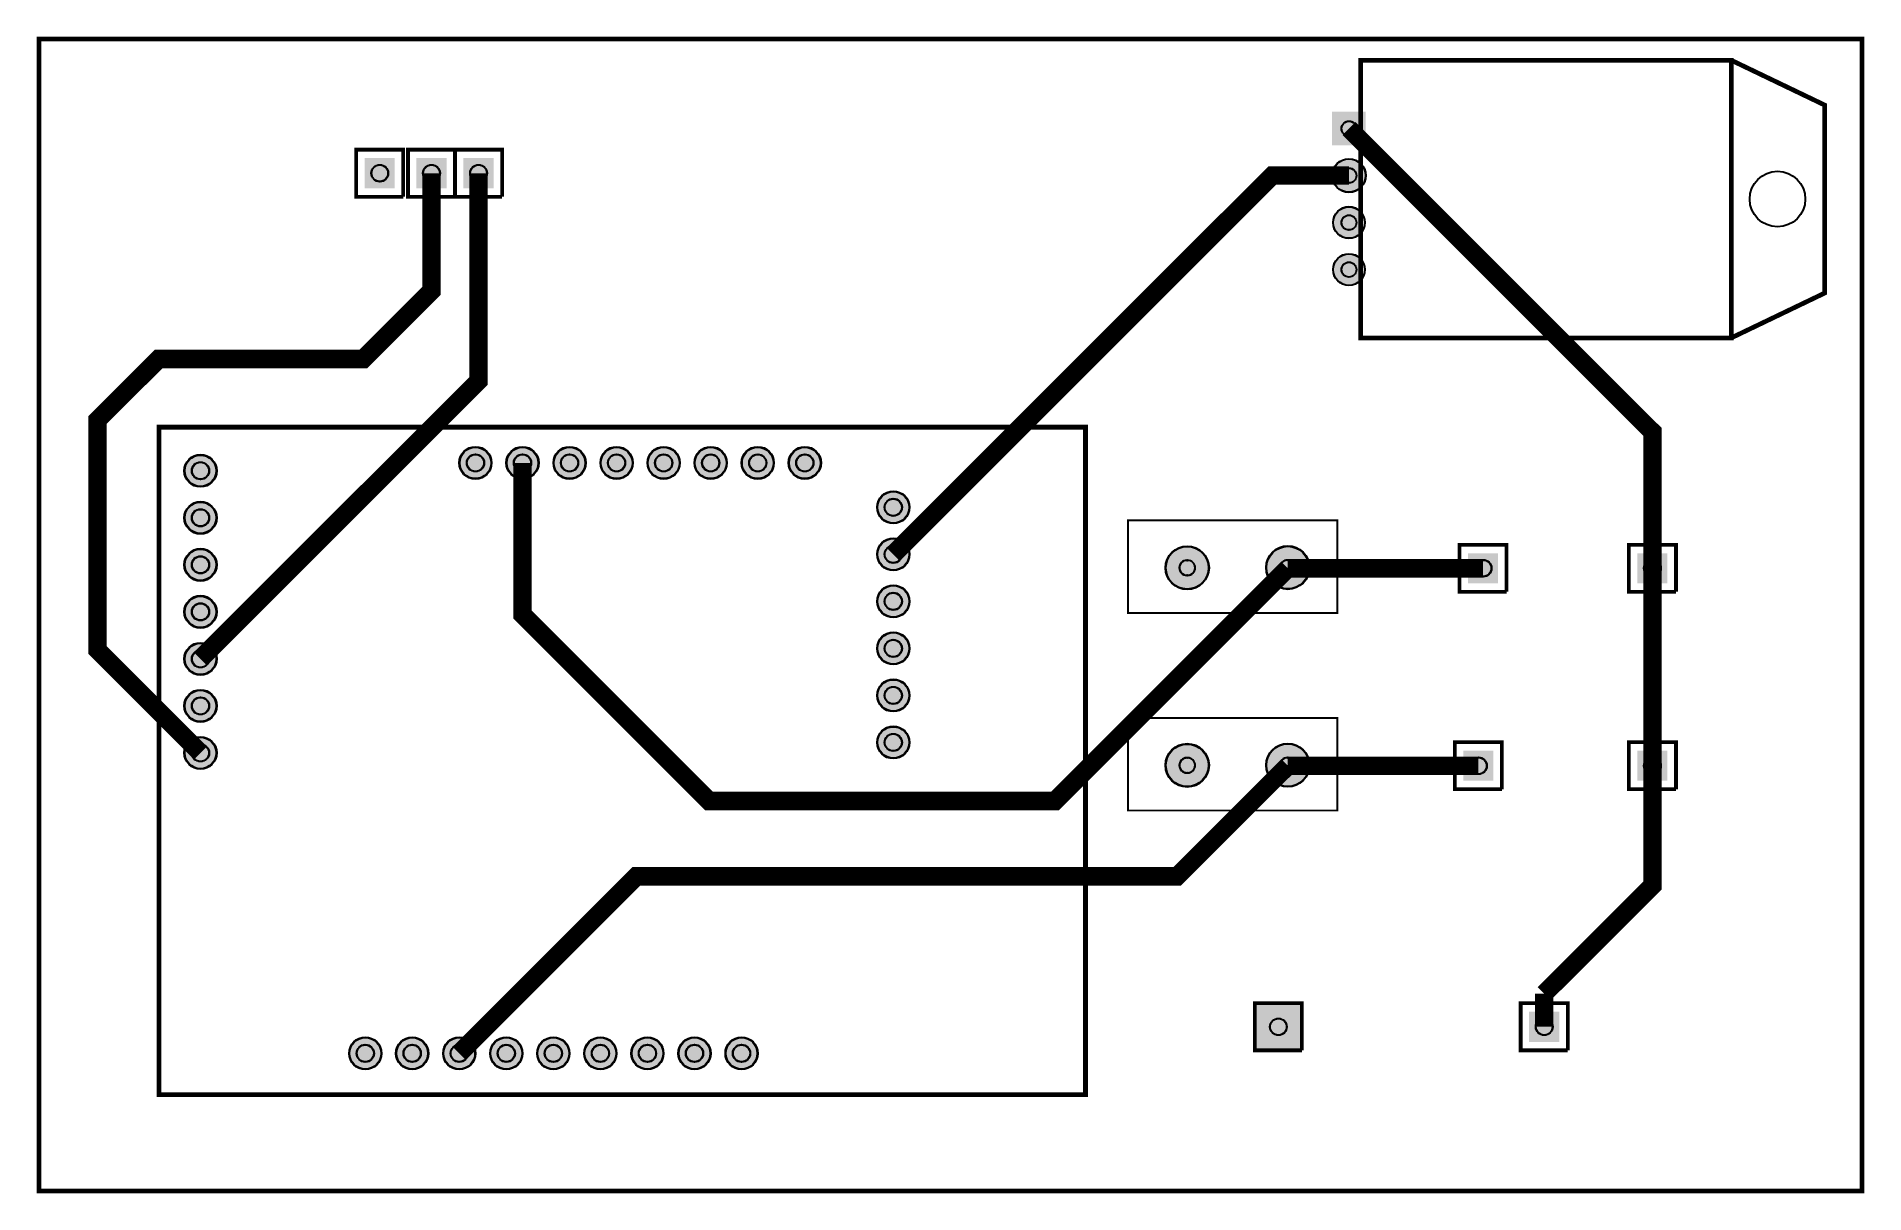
# Model space of a CAD drawing. Header units: millimetres. Extents: x -0.1 to 98.6, y -0.1 to 62.4.
import ezdxf

# ---------------------------------------------------------------- set-up
doc = ezdxf.new("R2010")
doc.units = ezdxf.units.MM
for name, color, linetype, true_color in [('BoardOutLine', 7, 'Continuous', 0xff00ff), ('BottomSolderMaskLayer', 7, 'Continuous', 0xaa00ff), ('Multi-Layer', 7, 'Continuous', 0xc0c0c0), ('TopLayer', 7, 'Continuous', 0xff0000), ('TopSilkLayer', 7, 'Continuous', 0xffcc00), ('TopSolderMaskLayer', 7, 'Continuous', 0x800080)]:
    doc.layers.add(name, color=color, linetype=linetype, true_color=true_color)

msp = doc.modelspace()

# ---------------------------------------------------------------- hatches: boundary and pattern name
at = {"layer": 'BottomSolderMaskLayer'}
for points in [[(71.634, 58.299), (71.634, 56.479), (69.814, 56.479), (69.814, 58.299)], [(19.213, 55.789), (19.213, 54.163), (17.587, 54.163), (17.587, 55.789)], [(22.007, 55.789), (22.007, 54.163), (20.381, 54.163), (20.381, 55.789)], [(24.547, 55.789), (24.547, 54.163), (22.921, 54.163), (22.921, 55.789)], [(69.814, 54.849, 1), (71.634, 54.849, 1)], [(69.864, 52.309, 1), (71.584, 52.309, 1)], [(69.864, 49.769, 1), (71.584, 49.769, 1)], [(7.846, 38.905, 1), (9.597, 38.905, 1)], [(22.692, 39.33, 1), (24.442, 39.33, 1)], [(25.232, 39.33, 1), (26.982, 39.33, 1)], [(27.772, 39.33, 1), (29.522, 39.33, 1)], [(30.312, 39.33, 1), (32.062, 39.33, 1)], [(32.852, 39.33, 1), (34.602, 39.33, 1)], [(35.392, 39.33, 1), (37.142, 39.33, 1)], [(37.932, 39.33, 1), (39.682, 39.33, 1)], [(40.472, 39.33, 1), (42.222, 39.33, 1)], [(45.249, 36.932, 1), (46.999, 36.932, 1)], [(7.846, 36.365, 1), (9.597, 36.365, 1)], [(7.846, 33.825, 1), (9.597, 33.825, 1)], [(45.249, 34.392, 1), (46.999, 34.392, 1)], [(60.817, 33.664, 1), (63.168, 33.664, 1)], [(66.247, 33.674, 1), (68.598, 33.674, 1)], [(78.776, 34.453), (78.776, 32.827), (77.15, 32.827), (77.15, 34.453)], [(87.92, 34.453), (87.92, 32.827), (86.294, 32.827), (86.294, 34.453)], [(45.249, 31.852, 1), (46.999, 31.852, 1)], [(7.846, 31.285, 1), (9.597, 31.285, 1)], [(7.846, 28.745, 1), (9.597, 28.745, 1)], [(45.249, 29.312, 1), (46.999, 29.312, 1)], [(45.249, 26.772, 1), (46.999, 26.772, 1)], [(7.846, 26.205, 1), (9.597, 26.205, 1)], [(45.249, 24.232, 1), (46.999, 24.232, 1)], [(7.846, 23.665, 1), (9.597, 23.665, 1)], [(60.817, 22.996, 1), (63.168, 22.996, 1)], [(66.247, 23.006, 1), (68.598, 23.006, 1)], [(78.522, 23.785), (78.522, 22.159), (76.896, 22.159), (76.896, 23.785)], [(87.92, 23.785), (87.92, 22.159), (86.294, 22.159), (86.294, 23.785)], [(68.189, 10.15), (68.189, 7.599), (65.638, 7.599), (65.638, 10.15)], [(82.078, 9.688), (82.078, 8.062), (80.452, 8.062), (80.452, 9.688)], [(16.744, 7.44, 1), (18.495, 7.44, 1)], [(19.276, 7.44, 1), (21.027, 7.44, 1)], [(21.816, 7.44, 1), (23.567, 7.44, 1)], [(24.356, 7.44, 1), (26.107, 7.44, 1)], [(26.896, 7.44, 1), (28.647, 7.44, 1)], [(29.436, 7.44, 1), (31.187, 7.44, 1)], [(31.976, 7.44, 1), (33.727, 7.44, 1)], [(34.516, 7.44, 1), (36.267, 7.44, 1)], [(37.057, 7.44, 1), (38.807, 7.44, 1)]]:
    msp.add_hatch(color=256, dxfattribs=at).paths.add_polyline_path(points)
at = {"layer": 'Multi-Layer'}
for points in [[(71.624, 58.289), (71.624, 56.489), (69.824, 56.489), (69.824, 58.289)], [(19.187, 55.763), (19.187, 54.188), (17.612, 54.188), (17.612, 55.763)], [(21.981, 55.763), (21.981, 54.188), (20.406, 54.188), (20.406, 55.763)], [(24.521, 55.763), (24.521, 54.188), (22.946, 54.188), (22.946, 55.763)], [(69.824, 54.849, 1), (71.624, 54.849, 1)], [(69.874, 52.309, 1), (71.574, 52.309, 1)], [(69.874, 49.769, 1), (71.574, 49.769, 1)], [(7.872, 38.905, 1), (9.572, 38.905, 1)], [(22.717, 39.33, 1), (24.417, 39.33, 1)], [(25.257, 39.33, 1), (26.957, 39.33, 1)], [(27.797, 39.33, 1), (29.497, 39.33, 1)], [(30.337, 39.33, 1), (32.037, 39.33, 1)], [(32.877, 39.33, 1), (34.577, 39.33, 1)], [(35.417, 39.33, 1), (37.117, 39.33, 1)], [(37.957, 39.33, 1), (39.657, 39.33, 1)], [(40.497, 39.33, 1), (42.197, 39.33, 1)], [(45.274, 36.932, 1), (46.974, 36.932, 1)], [(7.872, 36.365, 1), (9.572, 36.365, 1)], [(7.872, 33.825, 1), (9.572, 33.825, 1)], [(45.274, 34.392, 1), (46.974, 34.392, 1)], [(60.843, 33.664, 1), (63.143, 33.664, 1)], [(66.273, 33.674, 1), (68.573, 33.674, 1)], [(78.75, 34.427), (78.75, 32.852), (77.175, 32.852), (77.175, 34.427)], [(87.894, 34.427), (87.894, 32.852), (86.32, 32.852), (86.32, 34.427)], [(45.274, 31.852, 1), (46.974, 31.852, 1)], [(7.872, 31.285, 1), (9.572, 31.285, 1)], [(45.274, 29.312, 1), (46.974, 29.312, 1)], [(7.872, 28.745, 1), (9.572, 28.745, 1)], [(7.872, 26.205, 1), (9.572, 26.205, 1)], [(45.274, 26.772, 1), (46.974, 26.772, 1)], [(45.274, 24.232, 1), (46.974, 24.232, 1)], [(7.872, 23.665, 1), (9.572, 23.665, 1)], [(60.843, 22.996, 1), (63.143, 22.996, 1)], [(66.273, 23.006, 1), (68.573, 23.006, 1)], [(78.496, 23.759), (78.496, 22.184), (76.921, 22.184), (76.921, 23.759)], [(87.894, 23.759), (87.894, 22.184), (86.32, 22.184), (86.32, 23.759)], [(68.164, 10.125), (68.164, 7.625), (65.664, 7.625), (65.664, 10.125)], [(82.052, 9.662), (82.052, 8.087), (80.477, 8.087), (80.477, 9.662)], [(16.77, 7.44, 1), (18.47, 7.44, 1)], [(19.302, 7.44, 1), (21.002, 7.44, 1)], [(21.842, 7.44, 1), (23.542, 7.44, 1)], [(24.382, 7.44, 1), (26.082, 7.44, 1)], [(26.922, 7.44, 1), (28.622, 7.44, 1)], [(29.462, 7.44, 1), (31.162, 7.44, 1)], [(32.002, 7.44, 1), (33.702, 7.44, 1)], [(34.542, 7.44, 1), (36.242, 7.44, 1)], [(37.082, 7.44, 1), (38.782, 7.44, 1)]]:
    msp.add_hatch(color=256, dxfattribs=at).paths.add_polyline_path(points)
at = {"layer": 'TopSolderMaskLayer'}
for points in [[(71.634, 58.299), (71.634, 56.479), (69.814, 56.479), (69.814, 58.299)], [(19.213, 55.789), (19.213, 54.163), (17.587, 54.163), (17.587, 55.789)], [(22.007, 55.789), (22.007, 54.163), (20.381, 54.163), (20.381, 55.789)], [(24.547, 55.789), (24.547, 54.163), (22.921, 54.163), (22.921, 55.789)], [(69.814, 54.849, 1), (71.634, 54.849, 1)], [(69.864, 52.309, 1), (71.584, 52.309, 1)], [(69.864, 49.769, 1), (71.584, 49.769, 1)], [(7.846, 38.905, 1), (9.597, 38.905, 1)], [(22.692, 39.33, 1), (24.442, 39.33, 1)], [(25.232, 39.33, 1), (26.982, 39.33, 1)], [(27.772, 39.33, 1), (29.522, 39.33, 1)], [(30.312, 39.33, 1), (32.062, 39.33, 1)], [(32.852, 39.33, 1), (34.602, 39.33, 1)], [(35.392, 39.33, 1), (37.142, 39.33, 1)], [(37.932, 39.33, 1), (39.682, 39.33, 1)], [(40.472, 39.33, 1), (42.222, 39.33, 1)], [(45.249, 36.932, 1), (46.999, 36.932, 1)], [(7.846, 36.365, 1), (9.597, 36.365, 1)], [(7.846, 33.825, 1), (9.597, 33.825, 1)], [(45.249, 34.392, 1), (46.999, 34.392, 1)], [(60.817, 33.664, 1), (63.168, 33.664, 1)], [(66.247, 33.674, 1), (68.598, 33.674, 1)], [(78.776, 34.453), (78.776, 32.827), (77.15, 32.827), (77.15, 34.453)], [(87.92, 34.453), (87.92, 32.827), (86.294, 32.827), (86.294, 34.453)], [(45.249, 31.852, 1), (46.999, 31.852, 1)], [(7.846, 31.285, 1), (9.597, 31.285, 1)], [(7.846, 28.745, 1), (9.597, 28.745, 1)], [(45.249, 29.312, 1), (46.999, 29.312, 1)], [(45.249, 26.772, 1), (46.999, 26.772, 1)], [(7.846, 26.205, 1), (9.597, 26.205, 1)], [(45.249, 24.232, 1), (46.999, 24.232, 1)], [(7.846, 23.665, 1), (9.597, 23.665, 1)], [(60.817, 22.996, 1), (63.168, 22.996, 1)], [(66.247, 23.006, 1), (68.598, 23.006, 1)], [(78.522, 23.785), (78.522, 22.159), (76.896, 22.159), (76.896, 23.785)], [(87.92, 23.785), (87.92, 22.159), (86.294, 22.159), (86.294, 23.785)], [(68.189, 10.15), (68.189, 7.599), (65.638, 7.599), (65.638, 10.15)], [(82.078, 9.688), (82.078, 8.062), (80.452, 8.062), (80.452, 9.688)], [(16.744, 7.44, 1), (18.495, 7.44, 1)], [(19.276, 7.44, 1), (21.027, 7.44, 1)], [(21.816, 7.44, 1), (23.567, 7.44, 1)], [(24.356, 7.44, 1), (26.107, 7.44, 1)], [(26.896, 7.44, 1), (28.647, 7.44, 1)], [(29.436, 7.44, 1), (31.187, 7.44, 1)], [(31.976, 7.44, 1), (33.727, 7.44, 1)], [(34.516, 7.44, 1), (36.267, 7.44, 1)], [(37.057, 7.44, 1), (38.807, 7.44, 1)]]:
    msp.add_hatch(color=256, dxfattribs=at).paths.add_polyline_path(points)

# ---------------------------------------------------------------- linework, layer by layer
at = {"layer": 'BoardOutLine', "const_width": 0.254}
msp.add_lwpolyline([(0, 62.23), (6.772, 62.23), (98.425, 62.23), (98.425, 0), (0, 0), (0, 62.23)], close=True, dxfattribs=at)
at = {"layer": 'BottomSolderMaskLayer'}
for points in [[(61.972, 34.073), (62.013, 34.073)], [(67.402, 34.083), (67.443, 34.083)], [(61.972, 33.255), (62.013, 33.255)], [(67.402, 33.265), (67.443, 33.265)], [(61.972, 23.404), (62.013, 23.404)], [(67.402, 23.415), (67.443, 23.415)], [(61.972, 22.587), (62.013, 22.587)], [(67.402, 22.597), (67.443, 22.597)]]:
    msp.add_lwpolyline(points, close=True, dxfattribs=at)
for centre, radius in [((70.724, 57.389), 0.404), ((18.4, 54.976), 0.459), ((21.194, 54.976), 0.459), ((23.734, 54.976), 0.459), ((70.724, 54.849), 0.91), ((70.724, 54.849), 0.404), ((70.724, 52.309), 0.86), ((70.724, 52.309), 0.405), ((70.724, 49.769), 0.86), ((70.724, 49.769), 0.405), ((8.722, 38.905), 0.875), ((23.567, 39.33), 0.875), ((23.567, 39.33), 0.471), ((26.107, 39.33), 0.875), ((26.107, 39.33), 0.471), ((28.647, 39.33), 0.875), ((28.647, 39.33), 0.471), ((31.187, 39.33), 0.875), ((31.187, 39.33), 0.471), ((33.727, 39.33), 0.875), ((33.727, 39.33), 0.471), ((36.267, 39.33), 0.875), ((36.267, 39.33), 0.471), ((38.807, 39.33), 0.875), ((38.807, 39.33), 0.471), ((41.347, 39.33), 0.875), ((41.347, 39.33), 0.471), ((8.722, 38.905), 0.471), ((46.124, 36.932), 0.875), ((8.722, 36.365), 0.875), ((8.722, 36.365), 0.471), ((46.124, 36.932), 0.471), ((8.722, 33.825), 0.875), ((46.124, 34.392), 0.875), ((46.124, 34.392), 0.471), ((61.993, 33.664), 1.175), ((67.423, 33.674), 1.175), ((8.722, 33.825), 0.471), ((77.963, 33.64), 0.459), ((87.107, 33.64), 0.459), ((46.124, 31.852), 0.875), ((8.722, 31.285), 0.875), ((8.722, 31.285), 0.471), ((46.124, 31.852), 0.471), ((8.722, 28.745), 0.875), ((46.124, 29.312), 0.875), ((46.124, 29.312), 0.471), ((8.722, 28.745), 0.471), ((46.124, 26.772), 0.875), ((8.722, 26.205), 0.875), ((8.722, 26.205), 0.471), ((46.124, 26.772), 0.471), ((46.124, 24.232), 0.875), ((46.124, 24.232), 0.471), ((8.722, 23.665), 0.875), ((8.722, 23.665), 0.471), ((61.993, 22.996), 1.175), ((67.423, 23.006), 1.175), ((77.709, 22.972), 0.459), ((87.107, 22.972), 0.459), ((66.914, 8.875), 0.454), ((81.265, 8.875), 0.459), ((17.62, 7.44), 0.875), ((17.62, 7.44), 0.471), ((20.152, 7.44), 0.875), ((20.152, 7.44), 0.471), ((22.692, 7.44), 0.875), ((22.692, 7.44), 0.471), ((25.232, 7.44), 0.875), ((25.232, 7.44), 0.471), ((27.772, 7.44), 0.875), ((27.772, 7.44), 0.471), ((30.312, 7.44), 0.875), ((30.312, 7.44), 0.471), ((32.852, 7.44), 0.875), ((32.852, 7.44), 0.471), ((35.392, 7.44), 0.875), ((35.392, 7.44), 0.471), ((37.932, 7.44), 0.875), ((37.932, 7.44), 0.471)]:
    msp.add_circle(centre, radius, dxfattribs=at)
for centre, start, end in [((61.972, 33.664), 450, 270), ((62.013, 33.664), 270, 450), ((67.402, 33.674), 450, 270), ((67.443, 33.674), 270, 450), ((61.972, 22.996), 450, 270), ((62.013, 22.996), 270, 450), ((67.402, 23.006), 450, 270), ((67.443, 23.006), 270, 450)]:
    msp.add_arc(centre, 0.409, start, end, dxfattribs=at)
at = {"layer": 'Multi-Layer'}
for points in [[(61.973, 34.064), (62.013, 34.064)], [(67.403, 34.074), (67.443, 34.074)], [(61.973, 33.264), (62.013, 33.264)], [(67.403, 33.274), (67.443, 33.274)], [(61.973, 23.396), (62.013, 23.396)], [(67.403, 23.406), (67.443, 23.406)], [(61.973, 22.596), (62.013, 22.596)], [(67.403, 22.606), (67.443, 22.606)]]:
    msp.add_lwpolyline(points, close=True, dxfattribs=at)
for centre, radius in [((70.724, 57.389), 0.4), ((18.4, 54.976), 0.445), ((21.194, 54.976), 0.445), ((23.734, 54.976), 0.445), ((70.724, 54.849), 0.9), ((70.724, 54.849), 0.4), ((93.859, 53.579), 1.5), ((70.724, 52.309), 0.85), ((70.724, 52.309), 0.4), ((70.724, 49.769), 0.85), ((70.724, 49.769), 0.4), ((8.722, 38.905), 0.85), ((23.567, 39.33), 0.85), ((23.567, 39.33), 0.457), ((26.107, 39.33), 0.85), ((26.107, 39.33), 0.457), ((28.647, 39.33), 0.85), ((28.647, 39.33), 0.457), ((31.187, 39.33), 0.85), ((31.187, 39.33), 0.457), ((33.727, 39.33), 0.85), ((33.727, 39.33), 0.457), ((36.267, 39.33), 0.85), ((36.267, 39.33), 0.457), ((38.807, 39.33), 0.85), ((38.807, 39.33), 0.457), ((41.347, 39.33), 0.85), ((41.347, 39.33), 0.457), ((8.722, 38.905), 0.457), ((46.124, 36.932), 0.85), ((8.722, 36.365), 0.85), ((8.722, 36.365), 0.457), ((46.124, 36.932), 0.457), ((8.722, 33.825), 0.85), ((46.124, 34.392), 0.85), ((46.124, 34.392), 0.457), ((61.993, 33.664), 1.15), ((67.423, 33.674), 1.15), ((8.722, 33.825), 0.457), ((77.963, 33.64), 0.445), ((87.107, 33.64), 0.445), ((46.124, 31.852), 0.85), ((8.722, 31.285), 0.85), ((8.722, 31.285), 0.457), ((46.124, 31.852), 0.457), ((46.124, 29.312), 0.85), ((46.124, 29.312), 0.457), ((8.722, 28.745), 0.85), ((8.722, 28.745), 0.457), ((8.722, 26.205), 0.85), ((8.722, 26.205), 0.457), ((46.124, 26.772), 0.85), ((46.124, 26.772), 0.457), ((46.124, 24.232), 0.85), ((46.124, 24.232), 0.457), ((8.722, 23.665), 0.85), ((8.722, 23.665), 0.457), ((61.993, 22.996), 1.15), ((67.423, 23.006), 1.15), ((77.709, 22.972), 0.445), ((87.107, 22.972), 0.445), ((66.914, 8.875), 0.445), ((81.265, 8.875), 0.445), ((17.62, 7.44), 0.85), ((17.62, 7.44), 0.457), ((20.152, 7.44), 0.85), ((20.152, 7.44), 0.457), ((22.692, 7.44), 0.85), ((22.692, 7.44), 0.457), ((25.232, 7.44), 0.85), ((25.232, 7.44), 0.457), ((27.772, 7.44), 0.85), ((27.772, 7.44), 0.457), ((30.312, 7.44), 0.85), ((30.312, 7.44), 0.457), ((32.852, 7.44), 0.85), ((32.852, 7.44), 0.457), ((35.392, 7.44), 0.85), ((35.392, 7.44), 0.457), ((37.932, 7.44), 0.85), ((37.932, 7.44), 0.457)]:
    msp.add_circle(centre, radius, dxfattribs=at)
for centre, start, end in [((61.973, 33.664), 450, 270), ((62.013, 33.664), 270, 450), ((67.403, 33.674), 450, 270), ((67.443, 33.674), 270, 450), ((61.973, 22.996), 450, 270), ((62.013, 22.996), 270, 450), ((67.403, 23.006), 450, 270), ((67.443, 23.006), 270, 450)]:
    msp.add_arc(centre, 0.4, start, end, dxfattribs=at)
at = {"layer": 'TopLayer', "const_width": 1}
for points in [[(70.724, 57.389), (87.107, 41.006), (87.107, 33.64)], [(21.194, 54.976), (21.194, 48.626), (17.511, 44.943), (6.462, 44.943), (3.16, 41.641), (3.16, 29.227), (8.722, 23.665)], [(8.722, 28.745), (23.734, 43.757), (23.734, 54.976)], [(46.124, 34.392), (66.581, 54.849), (70.724, 54.849)], [(26.106, 39.329), (26.106, 31.14), (36.18, 21.067), (54.849, 21.067), (67.422, 33.64)], [(67.423, 33.64), (67.423, 33.674)], [(67.423, 33.64), (76.175, 33.64)], [(77.963, 33.64), (76.175, 33.64)], [(87.107, 33.64), (87.107, 22.972)], [(22.692, 7.44), (32.255, 17.003), (61.453, 17.003), (67.422, 22.972)], [(67.423, 22.972), (67.423, 23.006)], [(67.423, 22.972), (75.921, 22.972)], [(77.709, 22.972), (75.921, 22.972)], [(87.107, 22.972), (87.107, 16.505), (81.265, 10.663)], [(81.265, 8.875), (81.265, 10.663)]]:
    msp.add_lwpolyline(points, dxfattribs=at)
at = {"layer": 'TopSilkLayer'}
for points, const_width in [([(91.359, 46.079), (71.359, 46.079), (71.359, 61.079), (91.359, 61.079), (91.359, 46.079)], 0.254), ([(56.5, 5.209), (6.481, 5.209), (6.481, 41.26), (56.5, 41.26), (56.5, 5.209)], 0.254), ([(70.093, 31.224), (58.793, 31.224), (58.793, 36.224), (70.093, 36.224), (70.093, 31.224)], 0.1), ([(70.093, 20.556), (58.793, 20.556), (58.793, 25.556), (70.093, 25.556), (70.093, 20.556)], 0.1)]:
    msp.add_lwpolyline(points, close=True, dxfattribs=dict(at, const_width=const_width))
for points, const_width in [([(91.359, 61.079), (96.399, 58.659), (96.399, 48.499), (91.359, 46.079)], 0.254), ([(19.67, 53.706), (17.13, 53.706), (17.13, 56.246), (19.67, 56.246), (19.67, 54.341)], 0.203), ([(22.464, 53.706), (19.924, 53.706), (19.924, 56.246), (22.464, 56.246), (22.464, 54.341)], 0.203), ([(25.004, 53.706), (22.464, 53.706), (22.464, 56.246), (25.004, 56.246), (25.004, 54.341)], 0.203), ([(19.67, 53.706), (19.67, 54.341)], 0.203), ([(22.464, 53.706), (22.464, 54.341)], 0.203), ([(25.004, 53.706), (25.004, 54.341)], 0.203), ([(79.233, 32.37), (76.693, 32.37), (76.693, 34.91), (79.233, 34.91), (79.233, 33.005)], 0.203), ([(88.377, 32.37), (85.837, 32.37), (85.837, 34.91), (88.377, 34.91), (88.377, 33.005)], 0.203), ([(79.233, 32.37), (79.233, 33.005)], 0.203), ([(88.377, 32.37), (88.377, 33.005)], 0.203), ([(78.979, 21.702), (76.439, 21.702), (76.439, 24.242), (78.979, 24.242), (78.979, 22.337)], 0.203), ([(88.377, 21.702), (85.837, 21.702), (85.837, 24.242), (88.377, 24.242), (88.377, 22.337)], 0.203), ([(78.979, 21.702), (78.979, 22.337)], 0.203), ([(88.377, 21.702), (88.377, 22.337)], 0.203), ([(68.184, 7.605), (65.644, 7.605), (65.644, 10.145), (68.184, 10.145), (68.184, 8.24)], 0.203), ([(82.535, 7.605), (79.995, 7.605), (79.995, 10.145), (82.535, 10.145), (82.535, 8.24)], 0.203), ([(68.184, 7.605), (68.184, 8.24)], 0.203), ([(82.535, 7.605), (82.535, 8.24)], 0.203)]:
    msp.add_lwpolyline(points, dxfattribs=dict(at, const_width=const_width))
at = {"layer": 'TopSolderMaskLayer'}
for points in [[(61.972, 34.073), (62.013, 34.073)], [(67.402, 34.083), (67.443, 34.083)], [(61.972, 33.255), (62.013, 33.255)], [(67.402, 33.265), (67.443, 33.265)], [(61.972, 23.404), (62.013, 23.404)], [(67.402, 23.415), (67.443, 23.415)], [(61.972, 22.587), (62.013, 22.587)], [(67.402, 22.597), (67.443, 22.597)]]:
    msp.add_lwpolyline(points, close=True, dxfattribs=at)
for centre, radius in [((70.724, 57.389), 0.404), ((18.4, 54.976), 0.459), ((21.194, 54.976), 0.459), ((23.734, 54.976), 0.459), ((70.724, 54.849), 0.91), ((70.724, 54.849), 0.404), ((70.724, 52.309), 0.86), ((70.724, 52.309), 0.405), ((70.724, 49.769), 0.86), ((70.724, 49.769), 0.405), ((8.722, 38.905), 0.875), ((23.567, 39.33), 0.875), ((23.567, 39.33), 0.471), ((26.107, 39.33), 0.875), ((26.107, 39.33), 0.471), ((28.647, 39.33), 0.875), ((28.647, 39.33), 0.471), ((31.187, 39.33), 0.875), ((31.187, 39.33), 0.471), ((33.727, 39.33), 0.875), ((33.727, 39.33), 0.471), ((36.267, 39.33), 0.875), ((36.267, 39.33), 0.471), ((38.807, 39.33), 0.875), ((38.807, 39.33), 0.471), ((41.347, 39.33), 0.875), ((41.347, 39.33), 0.471), ((8.722, 38.905), 0.471), ((46.124, 36.932), 0.875), ((8.722, 36.365), 0.875), ((8.722, 36.365), 0.471), ((46.124, 36.932), 0.471), ((8.722, 33.825), 0.875), ((46.124, 34.392), 0.875), ((46.124, 34.392), 0.471), ((61.993, 33.664), 1.175), ((67.423, 33.674), 1.175), ((8.722, 33.825), 0.471), ((77.963, 33.64), 0.459), ((87.107, 33.64), 0.459), ((46.124, 31.852), 0.875), ((8.722, 31.285), 0.875), ((8.722, 31.285), 0.471), ((46.124, 31.852), 0.471), ((8.722, 28.745), 0.875), ((46.124, 29.312), 0.875), ((46.124, 29.312), 0.471), ((8.722, 28.745), 0.471), ((46.124, 26.772), 0.875), ((8.722, 26.205), 0.875), ((8.722, 26.205), 0.471), ((46.124, 26.772), 0.471), ((46.124, 24.232), 0.875), ((46.124, 24.232), 0.471), ((8.722, 23.665), 0.875), ((8.722, 23.665), 0.471), ((61.993, 22.996), 1.175), ((67.423, 23.006), 1.175), ((77.709, 22.972), 0.459), ((87.107, 22.972), 0.459), ((66.914, 8.875), 0.454), ((81.265, 8.875), 0.459), ((17.62, 7.44), 0.875), ((17.62, 7.44), 0.471), ((20.152, 7.44), 0.875), ((20.152, 7.44), 0.471), ((22.692, 7.44), 0.875), ((22.692, 7.44), 0.471), ((25.232, 7.44), 0.875), ((25.232, 7.44), 0.471), ((27.772, 7.44), 0.875), ((27.772, 7.44), 0.471), ((30.312, 7.44), 0.875), ((30.312, 7.44), 0.471), ((32.852, 7.44), 0.875), ((32.852, 7.44), 0.471), ((35.392, 7.44), 0.875), ((35.392, 7.44), 0.471), ((37.932, 7.44), 0.875), ((37.932, 7.44), 0.471)]:
    msp.add_circle(centre, radius, dxfattribs=at)
for centre, start, end in [((61.972, 33.664), 450, 270), ((62.013, 33.664), 270, 450), ((67.402, 33.674), 450, 270), ((67.443, 33.674), 270, 450), ((61.972, 22.996), 450, 270), ((62.013, 22.996), 270, 450), ((67.402, 23.006), 450, 270), ((67.443, 23.006), 270, 450)]:
    msp.add_arc(centre, 0.409, start, end, dxfattribs=at)

doc.saveas('drawing.dxf')
